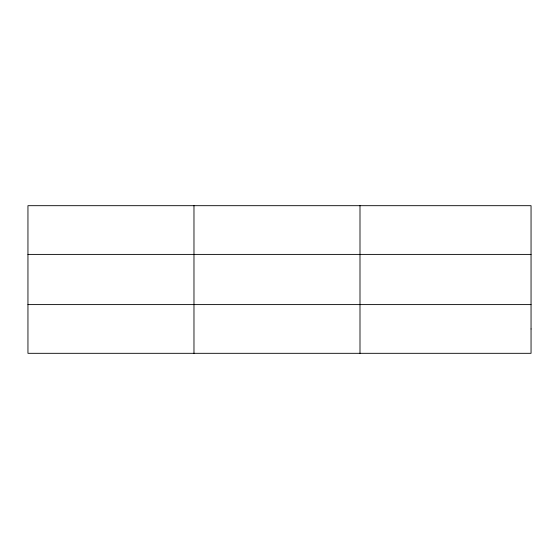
<?xml version="1.0" encoding="UTF-8"?>
<svg xmlns="http://www.w3.org/2000/svg" width="559" height="559" viewBox="0 0 559 559"><rect width="100%" height="100%" fill="white"/><g stroke="black" fill="none" stroke-linecap="round" stroke-linejoin="round"><path stroke-width="0.84" d="M193.973 353.316L193.973 205.684M359.996 353.316L359.996 205.684M27.95 254.401L531.05 254.401M27.95 304.599L531.05 304.599M531.05 328.958L531.05 353.316L27.95 353.316L27.95 205.684L531.05 205.684L531.05 328.958"/></g></svg>
